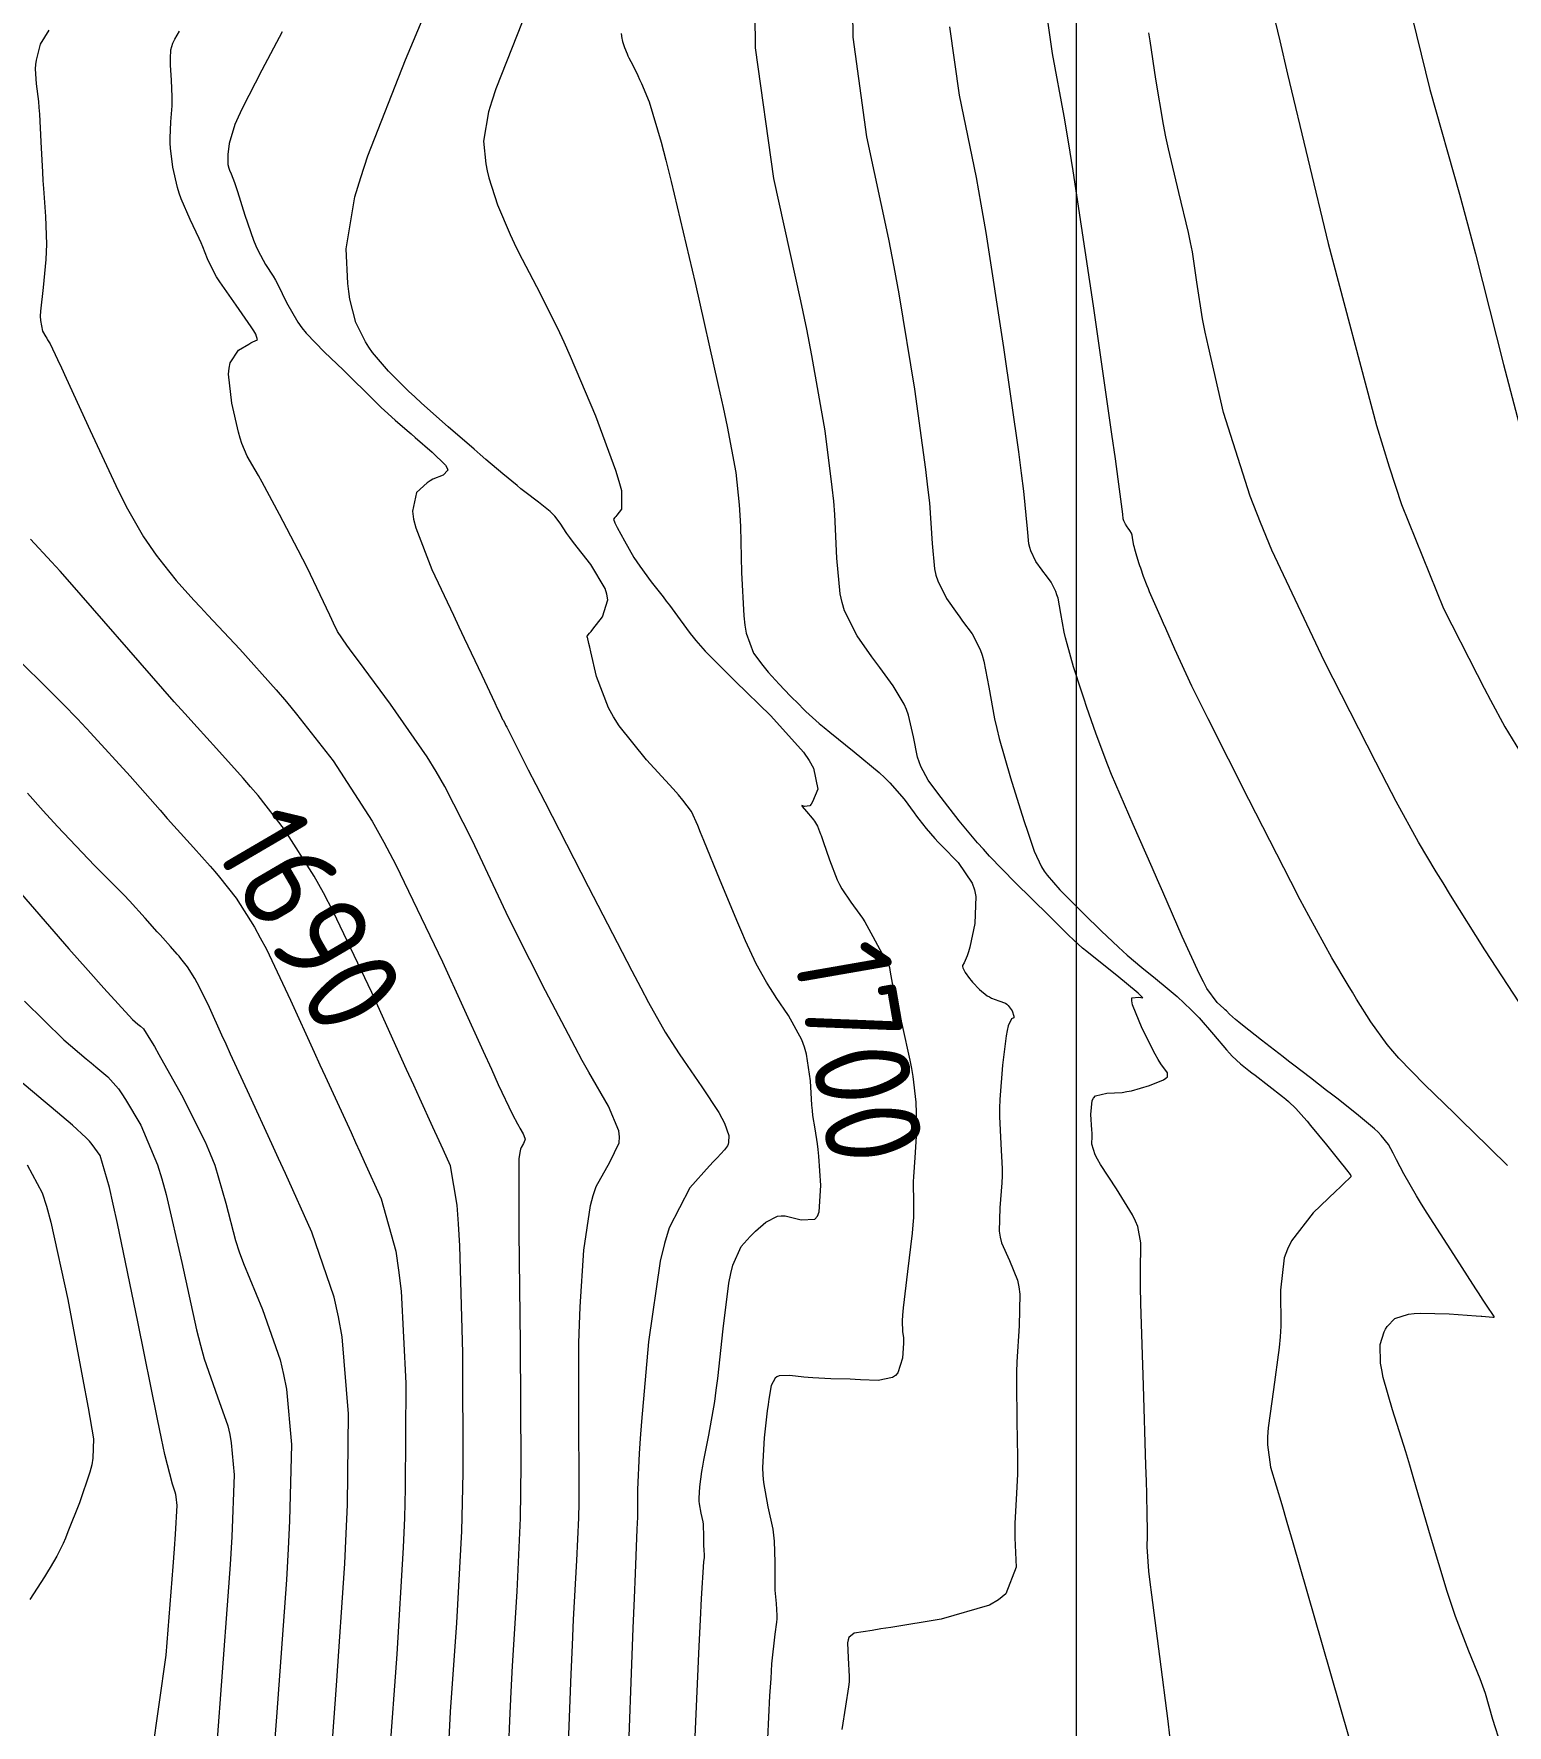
# Model space of a CAD drawing. Header units: millimetres. Extents: x 837475 to 838477, y 1189012 to 1191015.
# Drawn here: x 837635.2 to 837693.6, y 1189911.8 to 1189978.8 of the extents above; entities that cross this region are included whole.
import ezdxf

# ---------------------------------------------------------------- set-up
doc = ezdxf.new("R2010")
doc.units = ezdxf.units.MM
doc.header["$LTSCALE"] = 0.3
doc.layers.add('COORD', color=253, linetype='Continuous', lineweight=20)
doc.layers.add('COTAS 10', color=7, linetype='Continuous', lineweight=9, true_color=0x6e3e2d)
doc.layers.add('COTAS INT', color=7, linetype='Continuous', lineweight=5, true_color=0x9fa19f)
doc.styles.get("Standard").update_dxf_attribs({"font": 'isocp2.shx', "bigfont": '@extfont2.shx'})

msp = doc.modelspace()

# ---------------------------------------------------------------- linework, layer by layer
at = {"layer": 'COORD'}
msp.add_line((837676.514, 1189013.872), (837676.514, 1191013.872), dxfattribs=at)
at = {"layer": 'COTAS 10'}
for points in [[(837655.204, 1189980.939), (837654.341, 1189978.746), (837653.502, 1189976.608), (837653.343, 1189976.127), (837653.215, 1189975.695), (837653.016, 1189974.534), (837653.105, 1189973.634), (837653.159, 1189973.365), (837653.226, 1189973.088), (837653.571, 1189972.016), (837654.067, 1189970.834), (837654.228, 1189970.487), (837654.4, 1189970.131), (837655.11, 1189968.773), (837655.942, 1189967.127), (837656.192, 1189966.588), (837656.45, 1189966.014), (837657.45, 1189963.644), (837658.25, 1189961.493), (837658.382, 1189961.057), (837658.475, 1189960.691), (837658.488, 1189959.947), (837658.292, 1189959.709), (837658.253, 1189959.663), (837658.221, 1189959.624), (837658.162, 1189959.555), (837658.22, 1189959.414), (837658.261, 1189959.33), (837658.314, 1189959.226), (837658.596, 1189958.691), (837658.975, 1189958.04), (837659.089, 1189957.864), (837659.207, 1189957.689), (837659.664, 1189957.071), (837660.132, 1189956.47), (837660.257, 1189956.305), (837660.38, 1189956.142), (837660.806, 1189955.559), (837661.21, 1189955.018), (837661.319, 1189954.882), (837661.426, 1189954.751), (837661.803, 1189954.327), (837662.424, 1189953.698), (837662.686, 1189953.438), (837662.986, 1189953.14), (837664.395, 1189951.756), (837665.693, 1189950.32), (837665.923, 1189949.99), (837666.097, 1189949.689), (837666.26, 1189948.847), (837666.057, 1189948.346), (837666.001, 1189948.26), (837665.944, 1189948.198), (837665.738, 1189948.164), (837665.624, 1189948.203), (837665.625, 1189948.187), (837665.64, 1189948.16), (837665.812, 1189947.962), (837666.04, 1189947.707), (837666.09, 1189947.642), (837666.135, 1189947.581), (837666.251, 1189947.383), (837666.373, 1189947.068), (837666.394, 1189947.011), (837666.421, 1189946.934), (837666.476, 1189946.779), (837666.727, 1189946.048), (837667.034, 1189945.265), (837667.125, 1189945.077), (837667.218, 1189944.901), (837667.573, 1189944.371), (837667.933, 1189943.891), (837668.029, 1189943.747), (837668.123, 1189943.597), (837668.45, 1189943.018), (837668.725, 1189942.496), (837668.786, 1189942.383), (837668.842, 1189942.284), (837668.991, 1189942.038), (837669.08, 1189941.877), (837669.097, 1189941.831), (837669.112, 1189941.784), (837669.138, 1189941.607), (837669.215, 1189941.17), (837669.261, 1189940.96), (837669.318, 1189940.71), (837669.611, 1189939.483), (837669.914, 1189938.117), (837669.977, 1189937.78), (837670.03, 1189937.46), (837670.146, 1189936.452), (837670.173, 1189935.571), (837670.172, 1189935.331), (837670.166, 1189935.093), (837670.109, 1189934.249), (837670.051, 1189933.488), (837670.044, 1189933.303), (837670.04, 1189933.129), (837670.061, 1189932.592), (837670.053, 1189931.871), (837670.031, 1189931.581), (837670.001, 1189931.252), (837669.824, 1189929.737), (837669.652, 1189928.293), (837669.625, 1189928.009), (837669.607, 1189927.775), (837669.617, 1189927.348), (837669.659, 1189927.126), (837669.662, 1189927.022), (837669.66, 1189926.899), (837669.621, 1189926.3), (837669.434, 1189925.727), (837669.339, 1189925.62), (837669.225, 1189925.536), (837668.659, 1189925.42), (837667.953, 1189925.449), (837667.751, 1189925.456), (837667.546, 1189925.463), (837666.785, 1189925.487), (837666.061, 1189925.52), (837665.88, 1189925.533), (837665.706, 1189925.547), (837665.15, 1189925.613), (837664.731, 1189925.6), (837664.645, 1189925.564), (837664.571, 1189925.515), (837664.409, 1189925.223), (837664.318, 1189924.672), (837664.29, 1189924.459), (837664.259, 1189924.221), (837664.135, 1189923.142), (837664.076, 1189921.962), (837664.086, 1189921.66), (837664.108, 1189921.368), (837664.283, 1189920.404), (837664.478, 1189919.524), (837664.513, 1189919.286), (837664.54, 1189919.05), (837664.566, 1189918.216), (837664.556, 1189917.465), (837664.56, 1189917.282), (837664.566, 1189917.109), (837664.611, 1189916.572), (837664.641, 1189916.102), (837664.637, 1189915.972), (837664.628, 1189915.841), (837664.555, 1189915.369), (837664.434, 1189914.185), (837664.395, 1189913.607), (837664.355, 1189912.919), (837664.19, 1189909.531)], [(837693.601, 1189933.937), (837692.215, 1189935.3), (837691.854, 1189935.654), (837691.502, 1189935.997), (837690.31, 1189937.151), (837689.297, 1189938.192), (837689.058, 1189938.464), (837688.836, 1189938.729), (837688.184, 1189939.627), (837687.621, 1189940.536), (837687.456, 1189940.807), (837687.286, 1189941.088), (837686.641, 1189942.173), (837685.727, 1189943.829), (837685.388, 1189944.47), (837685.012, 1189945.188), (837683.345, 1189948.441), (837681.734, 1189951.646), (837681.393, 1189952.334), (837681.097, 1189952.937), (837680.411, 1189954.396), (837680.054, 1189955.219), (837679.966, 1189955.42), (837679.883, 1189955.609), (837679.624, 1189956.197), (837679.417, 1189956.676), (837679.367, 1189956.796), (837679.32, 1189956.911), (837679.179, 1189957.283), (837679.065, 1189957.613), (837679.036, 1189957.701), (837679.007, 1189957.788), (837678.91, 1189958.09), (837678.831, 1189958.367), (837678.814, 1189958.438), (837678.798, 1189958.506), (837678.758, 1189958.731), (837678.722, 1189958.915), (837678.71, 1189958.958), (837678.697, 1189958.997), (837678.639, 1189959.107), (837678.572, 1189959.199), (837678.532, 1189959.253), (837678.457, 1189959.358), (837678.395, 1189959.484), (837678.383, 1189959.525), (837678.373, 1189959.569), (837678.356, 1189959.748), (837678.176, 1189961.135), (837678.063, 1189961.94), (837677.922, 1189962.927), (837677.187, 1189968.01), (837676.382, 1189973.36), (837676.197, 1189974.515), (837676.03, 1189975.528), (837675.563, 1189978.01), (837675.357, 1189979.494)], [(837651.648, 1189911.214), (837651.709, 1189912.279), (837651.951, 1189915.809), (837652.146, 1189919.448), (837652.177, 1189920.582), (837652.199, 1189921.77), (837652.192, 1189926.517), (837652.074, 1189930.757), (837652.025, 1189931.626), (837651.968, 1189932.363), (837651.704, 1189933.919), (837651.407, 1189934.578), (837651.329, 1189934.748), (837651.255, 1189934.912), (837651.002, 1189935.462), (837650.487, 1189936.592), (837650.246, 1189937.122), (837649.963, 1189937.748), (837648.584, 1189940.792), (837647.047, 1189944.01), (837646.663, 1189944.745), (837646.297, 1189945.411), (837645.126, 1189947.254), (837644.072, 1189948.598), (837643.78, 1189948.951), (837643.488, 1189949.296), (837642.432, 1189950.47), (837641.662, 1189951.311), (837641.172, 1189951.846), (837640.751, 1189952.318), (837640.299, 1189952.828), (837636.616, 1189957.052), (837636.228, 1189957.489), (837635.888, 1189957.868), (837635.05, 1189958.761)], [(837639.881, 1189910.626), (837640.434, 1189914.532), (837640.706, 1189918.047), (837640.758, 1189918.748), (837640.799, 1189919.332), (837640.861, 1189920.46), (837640.83, 1189920.811), (837640.812, 1189920.904), (837640.79, 1189920.996), (837640.678, 1189921.314), (837640.383, 1189922.488), (837640.247, 1189923.119), (837640.086, 1189923.883), (837639.306, 1189927.747), (837638.507, 1189931.634), (837638.335, 1189932.412), (837638.183, 1189933.062), (837637.809, 1189934.331), (837637.498, 1189934.776), (837637.385, 1189934.906), (837637.261, 1189935.038), (837636.718, 1189935.539), (837635.872, 1189936.248), (837635.557, 1189936.511), (837635.208, 1189936.804), (837633.656, 1189938.101)]]:
    msp.add_lwpolyline(points, dxfattribs=at)
at = {"layer": 'COTAS INT'}
for points in [[(837661.32, 1189909.513), (837661.562, 1189914.891), (837661.611, 1189915.933), (837661.653, 1189916.781), (837661.743, 1189918.228), (837661.771, 1189918.408), (837661.775, 1189918.458), (837661.776, 1189918.508), (837661.765, 1189918.688), (837661.748, 1189918.893), (837661.745, 1189918.96), (837661.744, 1189919.03), (837661.748, 1189919.317), (837661.737, 1189919.636), (837661.727, 1189919.727), (837661.714, 1189919.818), (837661.639, 1189920.155), (837661.572, 1189920.524), (837661.564, 1189920.635), (837661.56, 1189920.751), (837661.583, 1189921.202), (837661.67, 1189921.808), (837661.707, 1189922.021), (837661.749, 1189922.253), (837661.948, 1189923.255), (837662.177, 1189924.587), (837662.238, 1189925.028), (837662.299, 1189925.499), (837662.509, 1189927.46), (837662.743, 1189929.278), (837662.818, 1189929.659), (837662.897, 1189929.987), (837663.221, 1189930.732), (837663.586, 1189931.123), (837663.691, 1189931.228), (837663.798, 1189931.332), (837664.197, 1189931.697), (837664.663, 1189931.926), (837664.812, 1189931.945), (837664.97, 1189931.944), (837665.609, 1189931.779), (837666.148, 1189931.81), (837666.152, 1189931.81), (837666.249, 1189931.933), (837666.322, 1189932.105), (837666.39, 1189933.141), (837666.303, 1189934.311), (837666.279, 1189934.569), (837666.253, 1189934.798), (837666.158, 1189935.386), (837666.071, 1189935.921), (837666.051, 1189936.117), (837666.032, 1189936.334), (837665.98, 1189937.29), (837665.82, 1189938.351), (837665.733, 1189938.634), (837665.628, 1189938.913), (837665.097, 1189939.881), (837664.618, 1189940.6), (837664.506, 1189940.766), (837664.364, 1189940.992), (837664.23, 1189941.21), (837663.826, 1189941.93), (837663.397, 1189942.842), (837663.248, 1189943.181), (837663.087, 1189943.557), (837662.395, 1189945.23), (837661.749, 1189946.816), (837661.616, 1189947.138), (837661.503, 1189947.409), (837661.259, 1189947.966), (837660.917, 1189948.419), (837660.742, 1189948.624), (837660.531, 1189948.864), (837659.479, 1189950.018), (837658.394, 1189951.365), (837658.164, 1189951.726), (837657.963, 1189952.081), (837657.488, 1189953.322), (837657.264, 1189954.295), (837657.221, 1189954.481), (837657.186, 1189954.631), (837657.129, 1189954.872), (837657.126, 1189954.88), (837657.125, 1189954.882), (837657.123, 1189954.884), (837657.119, 1189954.893), (837657.117, 1189954.902), (837657.117, 1189954.907), (837657.121, 1189954.913), (837657.216, 1189955.035), (837657.275, 1189955.109), (837657.347, 1189955.201), (837657.722, 1189955.679), (837657.935, 1189956.359), (837657.905, 1189956.578), (837657.836, 1189956.809), (837657.267, 1189957.756), (837656.581, 1189958.635), (837656.439, 1189958.825), (837656.317, 1189958.99), (837656.049, 1189959.393), (837655.836, 1189959.672), (837655.749, 1189959.76), (837655.65, 1189959.852), (837655.189, 1189960.225), (837654.645, 1189960.642), (837654.493, 1189960.762), (837654.34, 1189960.885), (837653.782, 1189961.348), (837653.107, 1189961.926), (837652.881, 1189962.121), (837652.636, 1189962.331), (837651.609, 1189963.218), (837650.552, 1189964.156), (837650.289, 1189964.398), (837650.039, 1189964.633), (837649.241, 1189965.417), (837648.609, 1189966.16), (837648.463, 1189966.368), (837648.33, 1189966.578), (837647.952, 1189967.348), (837647.713, 1189968.268), (837647.666, 1189968.573), (837647.628, 1189968.9), (837647.56, 1189970.264), (837647.915, 1189972.331), (837648.142, 1189973.101), (837648.426, 1189973.958), (837649.919, 1189977.766), (837651.422, 1189981.353)], [(837689.652, 1189980.156), (837690.521, 1189976.59), (837691.704, 1189972.436), (837692.023, 1189971.26), (837692.338, 1189970.073), (837693.445, 1189965.69), (837694.461, 1189961.818)], [(837680.218, 1189911.332), (837680.157, 1189911.919), (837679.828, 1189914.482), (837679.499, 1189916.921), (837679.437, 1189917.428), (837679.389, 1189917.863), (837679.322, 1189918.827), (837679.334, 1189919.259), (837679.335, 1189919.359), (837679.335, 1189919.449), (837679.328, 1189919.703), (837679.32, 1189919.88), (837679.319, 1189919.923), (837679.319, 1189919.962), (837679.324, 1189920.08), (837679.306, 1189920.928), (837679.291, 1189921.428), (837679.272, 1189922.042), (837679.169, 1189925.217), (837679.074, 1189928.472), (837679.06, 1189929.137), (837679.051, 1189929.699), (837679.063, 1189930.878), (837678.945, 1189931.516), (837678.854, 1189931.737), (837678.738, 1189931.978), (837678.108, 1189933.008), (837677.475, 1189933.984), (837677.357, 1189934.189), (837677.264, 1189934.367), (837677.132, 1189934.777), (837677.143, 1189935.096), (837677.139, 1189935.217), (837677.132, 1189935.351), (837677.082, 1189935.955), (837677.139, 1189936.509), (837677.199, 1189936.612), (837677.278, 1189936.694), (837677.724, 1189936.808), (837678.331, 1189936.837), (837678.511, 1189936.865), (837678.696, 1189936.901), (837679.409, 1189937.103), (837679.974, 1189937.337), (837680.065, 1189937.393), (837680.129, 1189937.447), (837680.126, 1189937.61), (837679.86, 1189937.965), (837679.758, 1189938.139), (837679.643, 1189938.346), (837679.126, 1189939.369), (837678.74, 1189940.312), (837678.709, 1189940.469), (837678.71, 1189940.581), (837678.986, 1189940.61), (837679.149, 1189940.58), (837679.079, 1189940.655), (837678.96, 1189940.766), (837678.113, 1189941.465), (837677.136, 1189942.25), (837676.935, 1189942.414), (837676.763, 1189942.556), (837676.394, 1189942.877), (837676.204, 1189943.064), (837676.145, 1189943.122), (837676.084, 1189943.182), (837675.843, 1189943.421), (837675.418, 1189943.842), (837674.094, 1189945.154), (837673.075, 1189946.2), (837672.826, 1189946.469), (837672.591, 1189946.731), (837671.862, 1189947.602), (837671.287, 1189948.345), (837671.149, 1189948.526), (837671.02, 1189948.695), (837670.633, 1189949.216), (837670.346, 1189949.752), (837670.281, 1189949.931), (837670.222, 1189950.124), (837670.062, 1189950.931), (837669.864, 1189951.785), (837669.783, 1189952.008), (837669.689, 1189952.224), (837669.253, 1189952.952), (837668.721, 1189953.673), (837668.567, 1189953.885), (837668.41, 1189954.102), (837667.819, 1189954.928), (837667.326, 1189955.925), (837667.231, 1189956.249), (837667.153, 1189956.594), (837667.021, 1189958.013), (837666.94, 1189959.733), (837666.895, 1189960.267), (837666.839, 1189960.826), (837666.556, 1189963.055), (837666.031, 1189966.044), (837665.824, 1189967.083), (837665.589, 1189968.213), (837664.517, 1189973.055), (837663.796, 1189978.234), (837663.783, 1189979.575)], [(837667.64, 1189979.676), (837667.65, 1189978.654), (837668.199, 1189974.707), (837669.069, 1189970.651), (837669.282, 1189969.56), (837669.481, 1189968.483), (837670.099, 1189964.707), (837670.534, 1189961.526), (837670.617, 1189960.825), (837670.685, 1189960.2), (837670.799, 1189958.592), (837670.893, 1189957.585), (837670.948, 1189957.341), (837671.016, 1189957.111), (837671.365, 1189956.405), (837671.784, 1189955.819), (837671.895, 1189955.665), (837672.004, 1189955.515), (837672.382, 1189955.004), (837672.705, 1189954.384), (837672.78, 1189954.165), (837672.849, 1189953.926), (837673.046, 1189952.894), (837673.272, 1189951.636), (837673.359, 1189951.255), (837673.457, 1189950.859), (837673.899, 1189949.308), (837674.354, 1189947.862), (837674.46, 1189947.531), (837674.558, 1189947.231), (837674.839, 1189946.398), (837675.132, 1189945.776), (837675.237, 1189945.609), (837675.352, 1189945.443), (837675.855, 1189944.864), (837676.454, 1189944.271), (837676.63, 1189944.097), (837676.811, 1189943.919), (837677.5, 1189943.241), (837678.184, 1189942.589), (837678.361, 1189942.427), (837678.533, 1189942.274), (837679.11, 1189941.788), (837679.654, 1189941.348), (837679.806, 1189941.223), (837679.959, 1189941.097), (837680.512, 1189940.632), (837681.071, 1189940.113), (837681.227, 1189939.953), (837681.384, 1189939.787), (837681.951, 1189939.127), (837682.462, 1189938.519), (837682.582, 1189938.385), (837682.694, 1189938.267), (837683.018, 1189937.963), (837683.353, 1189937.705), (837683.47, 1189937.614), (837683.598, 1189937.516), (837684.15, 1189937.094), (837684.691, 1189936.668), (837684.813, 1189936.567), (837684.923, 1189936.474), (837685.217, 1189936.201), (837685.534, 1189935.843), (837685.657, 1189935.696), (837685.796, 1189935.529), (837686.427, 1189934.756), (837687.016, 1189934.025), (837687.129, 1189933.884), (837687.221, 1189933.771), (837687.369, 1189933.584), (837687.377, 1189933.569), (837687.379, 1189933.564), (837687.382, 1189933.559), (837687.394, 1189933.536), (837687.397, 1189933.509), (837687.394, 1189933.5), (837687.39, 1189933.491), (837687.362, 1189933.456), (837687.116, 1189933.219), (837686.974, 1189933.083), (837686.8, 1189932.916), (837685.906, 1189932.059), (837685.036, 1189930.946), (837684.878, 1189930.618), (837684.755, 1189930.281), (837684.609, 1189928.993), (837684.618, 1189927.572), (837684.592, 1189927.152), (837684.555, 1189926.72), (837684.322, 1189925.063), (837684.115, 1189923.536), (837684.095, 1189923.185), (837684.09, 1189922.866), (837684.209, 1189921.977), (837684.654, 1189920.498), (837684.856, 1189919.807), (837685.092, 1189918.995), (837686.229, 1189915.048), (837687.322, 1189911.23)], [(837684.321, 1189979.609), (837684.575, 1189978.514), (837684.888, 1189977.188), (837686.501, 1189970.481), (837688.414, 1189963.269), (837688.915, 1189961.625), (837689.403, 1189960.133), (837691.065, 1189956.018), (837692.4, 1189953.402), (837692.683, 1189952.855), (837692.928, 1189952.384), (837693.5, 1189951.327), (837694.23, 1189950.139)], [(837635.785, 1189978.941), (837635.434, 1189978.383), (837635.274, 1189977.743), (837635.252, 1189977.571), (837635.24, 1189977.402), (837635.276, 1189976.81), (837635.366, 1189976.107), (837635.387, 1189975.867), (837635.407, 1189975.607), (837635.468, 1189974.507), (837635.527, 1189973.305), (837635.545, 1189972.982), (837635.565, 1189972.664), (837635.646, 1189971.547), (837635.684, 1189970.455), (837635.678, 1189970.151), (837635.664, 1189969.847), (837635.55, 1189968.742), (837635.448, 1189967.802), (837635.441, 1189967.601), (837635.443, 1189967.426), (837635.53, 1189967.008), (837635.665, 1189966.778), (837635.699, 1189966.722), (837635.73, 1189966.668), (837635.829, 1189966.499), (837636.126, 1189965.882), (837636.281, 1189965.547), (837636.469, 1189965.139), (837637.414, 1189963.071), (837638.44, 1189960.883), (837638.679, 1189960.4), (837638.899, 1189959.97), (837639.531, 1189958.861), (837640.037, 1189958.131), (837640.178, 1189957.941), (837640.32, 1189957.755), (837640.833, 1189957.127), (837641.531, 1189956.346), (837641.79, 1189956.065), (837642.076, 1189955.755), (837643.345, 1189954.399), (837644.797, 1189952.784), (837645.198, 1189952.31), (837645.6, 1189951.825), (837647.049, 1189949.975), (837648.595, 1189947.584), (837649.058, 1189946.757), (837649.536, 1189945.858), (837651.387, 1189942.016), (837652.997, 1189938.466), (837653.324, 1189937.752), (837653.598, 1189937.154), (837654.158, 1189935.964), (837654.358, 1189935.583), (837654.406, 1189935.495), (837654.45, 1189935.414), (837654.583, 1189935.187), (837654.653, 1189935.021), (837654.657, 1189934.979), (837654.655, 1189934.939), (837654.592, 1189934.808), (837654.501, 1189934.645), (837654.481, 1189934.584), (837654.463, 1189934.517), (837654.416, 1189934.215), (837654.405, 1189932.881), (837654.409, 1189932.162), (837654.416, 1189931.292), (837654.47, 1189926.887), (837654.495, 1189922.097), (837654.484, 1189920.984), (837654.465, 1189919.964), (837654.332, 1189917.049), (837654.145, 1189914.11), (837654.092, 1189913.073), (837654.039, 1189911.941), (837653.841, 1189907.049)], [(837656.276, 1189908.289), (837656.487, 1189913.772), (837656.536, 1189914.933), (837656.582, 1189915.94), (837656.714, 1189918.289), (837656.791, 1189919.979), (837656.801, 1189920.571), (837656.808, 1189921.216), (837656.794, 1189923.993), (837656.796, 1189926.906), (837656.813, 1189927.637), (837656.837, 1189928.335), (837656.983, 1189930.582), (837657.259, 1189932.354), (837657.364, 1189932.752), (837657.483, 1189933.11), (837658.017, 1189934.069), (837658.385, 1189934.835), (837658.398, 1189935.071), (837658.374, 1189935.318), (837657.966, 1189936.295), (837657.182, 1189937.631), (837656.921, 1189938.104), (837656.64, 1189938.622), (837655.464, 1189940.862), (837654.228, 1189943.318), (837653.908, 1189943.971), (837653.599, 1189944.612), (837652.564, 1189946.832), (837651.478, 1189948.964), (837651.136, 1189949.549), (837650.776, 1189950.134), (837649.326, 1189952.227), (837648.05, 1189953.935), (837647.8, 1189954.275), (837647.594, 1189954.558), (837647.223, 1189955.102), (837647.069, 1189955.429), (837647.001, 1189955.575), (837646.921, 1189955.745), (837646.54, 1189956.56), (837646.016, 1189957.639), (837645.847, 1189957.975), (837645.667, 1189958.328), (837644.928, 1189959.738), (837644.24, 1189961.015), (837644.091, 1189961.284), (837643.961, 1189961.516), (837643.644, 1189962.048), (837643.43, 1189962.548), (837643.365, 1189962.76), (837643.298, 1189963.004), (837643.035, 1189964.151), (837642.905, 1189965.299), (837642.922, 1189965.543), (837642.962, 1189965.755), (837643.296, 1189966.256), (837643.706, 1189966.496), (837643.793, 1189966.544), (837643.869, 1189966.583), (837644.048, 1189966.657), (837643.982, 1189966.881), (837643.904, 1189967.014), (837643.799, 1189967.179), (837643.202, 1189968.031), (837642.561, 1189968.956), (837642.428, 1189969.165), (837642.314, 1189969.354), (837642.066, 1189969.871), (837641.888, 1189970.344), (837641.819, 1189970.506), (837641.741, 1189970.681), (837641.386, 1189971.425), (837641.029, 1189972.249), (837640.95, 1189972.475), (837640.879, 1189972.699), (837640.693, 1189973.501), (837640.601, 1189974.261), (837640.59, 1189974.459), (837640.585, 1189974.651), (837640.617, 1189975.302), (837640.664, 1189975.93), (837640.668, 1189976.108), (837640.669, 1189976.288), (837640.64, 1189976.954), (837640.604, 1189977.549), (837640.601, 1189977.685), (837640.6, 1189977.809), (837640.621, 1189978.151), (837640.697, 1189978.423), (837640.732, 1189978.502), (837640.772, 1189978.584), (837640.965, 1189978.895)], [(837645.033, 1189978.874), (837644.222, 1189977.352), (837643.44, 1189975.828), (837643.286, 1189975.494), (837643.158, 1189975.197), (837642.924, 1189974.444), (837642.881, 1189974.009), (837642.875, 1189973.914), (837642.872, 1189973.829), (837642.879, 1189973.615), (837642.913, 1189973.47), (837642.925, 1189973.43), (837642.94, 1189973.389), (837643.004, 1189973.241), (837643.134, 1189972.898), (837643.189, 1189972.735), (837643.253, 1189972.542), (837643.555, 1189971.601), (837643.898, 1189970.613), (837643.988, 1189970.39), (837644.076, 1189970.19), (837644.375, 1189969.653), (837644.676, 1189969.182), (837644.764, 1189969.024), (837644.855, 1189968.855), (837645.203, 1189968.142), (837645.653, 1189967.358), (837645.809, 1189967.144), (837645.978, 1189966.931), (837646.701, 1189966.172), (837647.448, 1189965.469), (837647.632, 1189965.292), (837647.807, 1189965.122), (837648.359, 1189964.571), (837648.832, 1189964.098), (837648.957, 1189963.977), (837649.081, 1189963.86), (837649.507, 1189963.475), (837649.984, 1189963.065), (837650.139, 1189962.932), (837650.304, 1189962.791), (837650.982, 1189962.213), (837651.5, 1189961.689), (837651.564, 1189961.582), (837651.594, 1189961.491), (837651.415, 1189961.3), (837651.007, 1189961.144), (837650.893, 1189961.075), (837650.778, 1189960.995), (837650.358, 1189960.613), (837650.193, 1189959.868), (837650.24, 1189959.56), (837650.326, 1189959.207), (837650.969, 1189957.565), (837651.822, 1189955.747), (837652.039, 1189955.283), (837652.25, 1189954.836), (837652.943, 1189953.366), (837653.46, 1189952.272), (837653.559, 1189952.062), (837653.639, 1189951.893), (837653.767, 1189951.617), (837653.772, 1189951.605), (837653.774, 1189951.601), (837653.776, 1189951.598), (837653.787, 1189951.584), (837653.852, 1189951.465), (837653.888, 1189951.394), (837653.932, 1189951.307), (837654.158, 1189950.858), (837654.788, 1189949.622), (837655.087, 1189949.039), (837655.44, 1189948.351), (837657.163, 1189944.997), (837658.892, 1189941.656), (837659.248, 1189940.976), (837659.552, 1189940.402), (837660.207, 1189939.217), (837660.619, 1189938.587), (837660.769, 1189938.363), (837660.935, 1189938.119), (837661.664, 1189937.058), (837662.335, 1189936.032), (837662.465, 1189935.809), (837662.569, 1189935.613), (837662.741, 1189935.123), (837662.722, 1189934.843), (837662.706, 1189934.778), (837662.685, 1189934.72), (837662.569, 1189934.555), (837662.269, 1189934.247), (837662.131, 1189934.097), (837661.97, 1189933.919), (837661.191, 1189933.047), (837660.372, 1189931.47), (837660.185, 1189930.849), (837660.016, 1189930.148), (837659.551, 1189926.95), (837659.27, 1189923.789), (837659.218, 1189923.112), (837659.176, 1189922.521), (837659.117, 1189921.1), (837659.121, 1189920.335), (837659.119, 1189920.157), (837659.116, 1189919.994), (837659.095, 1189919.529), (837659.018, 1189917.771), (837658.98, 1189916.793), (837658.935, 1189915.603), (837658.71, 1189909.529)], [(837658.472, 1189978.804), (837658.492, 1189978.607), (837658.504, 1189978.549), (837658.518, 1189978.488), (837658.594, 1189978.254), (837658.702, 1189977.995), (837658.737, 1189977.919), (837658.775, 1189977.841), (837658.93, 1189977.544), (837659.133, 1189977.134), (837659.2, 1189976.985), (837659.272, 1189976.82), (837659.574, 1189976.097), (837660.057, 1189974.496), (837660.244, 1189973.778), (837660.454, 1189972.941), (837661.404, 1189968.926), (837662.319, 1189964.857), (837662.508, 1189963.986), (837662.668, 1189963.226), (837663.012, 1189961.404), (837663.145, 1189960.126), (837663.172, 1189959.71), (837663.195, 1189959.266), (837663.243, 1189957.435), (837663.327, 1189955.724), (837663.373, 1189955.355), (837663.428, 1189955.032), (837663.711, 1189954.245), (837664.079, 1189953.758), (837664.188, 1189953.624), (837664.3, 1189953.491), (837664.732, 1189953.012), (837665.171, 1189952.557), (837665.287, 1189952.438), (837665.401, 1189952.322), (837665.795, 1189951.931), (837666.319, 1189951.46), (837666.515, 1189951.294), (837666.734, 1189951.114), (837667.71, 1189950.333), (837668.695, 1189949.509), (837668.921, 1189949.301), (837669.125, 1189949.102), (837669.69, 1189948.455), (837670.085, 1189947.919), (837670.181, 1189947.789), (837670.272, 1189947.667), (837670.556, 1189947.296), (837670.902, 1189946.895), (837671.033, 1189946.754), (837671.178, 1189946.601), (837671.829, 1189945.943), (837672.385, 1189945.122), (837672.472, 1189944.866), (837672.529, 1189944.598), (837672.49, 1189943.53), (837672.284, 1189942.592), (837672.236, 1189942.406), (837672.191, 1189942.253), (837672.061, 1189941.966), (837672.003, 1189941.861), (837672.004, 1189941.821), (837672.013, 1189941.777), (837672.104, 1189941.582), (837672.277, 1189941.344), (837672.337, 1189941.273), (837672.402, 1189941.2), (837672.678, 1189940.918), (837672.983, 1189940.669), (837673.066, 1189940.617), (837673.148, 1189940.571), (837673.441, 1189940.467), (837673.698, 1189940.37), (837673.758, 1189940.329), (837673.812, 1189940.282), (837673.968, 1189940.064), (837674.04, 1189939.858), (837674.041, 1189939.82), (837674.035, 1189939.789), (837673.946, 1189939.746), (837673.804, 1189939.47), (837673.765, 1189939.293), (837673.725, 1189939.072), (837673.58, 1189937.91), (837673.482, 1189936.553), (837673.472, 1189936.209), (837673.469, 1189935.878), (837673.52, 1189934.798), (837673.573, 1189933.805), (837673.572, 1189933.53), (837673.564, 1189933.254), (837673.478, 1189932.257), (837673.458, 1189931.33), (837673.491, 1189931.099), (837673.541, 1189930.879), (837673.862, 1189930.178), (837674.185, 1189929.398), (837674.235, 1189929.129), (837674.269, 1189928.837), (837674.251, 1189927.589), (837674.159, 1189926.157), (837674.146, 1189925.748), (837674.138, 1189925.335), (837674.155, 1189923.801), (837674.181, 1189922.372), (837674.18, 1189922.025), (837674.174, 1189921.7), (837674.122, 1189920.699), (837674.075, 1189919.764), (837674.073, 1189919.48), (837674.076, 1189919.184), (837674.124, 1189918.023), (837673.716, 1189916.955), (837673.431, 1189916.718), (837673.072, 1189916.506), (837671.153, 1189915.952), (837669.162, 1189915.632), (837668.757, 1189915.568), (837668.415, 1189915.514), (837667.71, 1189915.405), (837667.494, 1189915.23), (837667.461, 1189915.134), (837667.44, 1189915.016), (837667.462, 1189914.421), (837667.507, 1189913.683), (837667.501, 1189913.477), (837667.486, 1189913.269), (837667.366, 1189912.51), (837667.214, 1189911.59)], [(837693.35, 1189910.945), (837693.023, 1189911.984), (837692.728, 1189913.01), (837692.629, 1189913.302), (837692.523, 1189913.597), (837692.078, 1189914.691), (837691.545, 1189916.068), (837691.383, 1189916.542), (837691.215, 1189917.055), (837690.554, 1189919.243), (837689.895, 1189921.5), (837689.729, 1189922.058), (837689.569, 1189922.586), (837689.046, 1189924.248), (837688.681, 1189925.541), (837688.62, 1189925.836), (837688.576, 1189926.104), (837688.563, 1189926.842), (837688.713, 1189927.34), (837688.772, 1189927.456), (837688.839, 1189927.563), (837689.142, 1189927.87), (837689.686, 1189928.048), (837689.903, 1189928.073), (837690.151, 1189928.088), (837691.286, 1189928.056), (837692.359, 1189927.977), (837692.566, 1189927.961), (837692.593, 1189927.96), (837692.735, 1189927.949), (837693.02, 1189927.93), (837693.047, 1189927.929), (837693.059, 1189927.929), (837693.074, 1189927.927), (837693.081, 1189927.929), (837693.081, 1189927.934), (837693.075, 1189927.948), (837693.064, 1189927.965), (837693.061, 1189927.969), (837693.057, 1189927.974), (837693.045, 1189927.988), (837692.795, 1189928.367), (837692.642, 1189928.602), (837692.454, 1189928.892), (837692.354, 1189929.048), (837691.471, 1189930.408), (837690.426, 1189932.044), (837690.199, 1189932.41), (837689.998, 1189932.739), (837689.496, 1189933.611), (837689.203, 1189934.169), (837689.135, 1189934.3), (837689.071, 1189934.421), (837688.886, 1189934.77), (837688.601, 1189935.127), (837688.475, 1189935.253), (837688.328, 1189935.39), (837687.624, 1189935.98), (837686.834, 1189936.604), (837686.631, 1189936.763), (837686.436, 1189936.915), (837685.791, 1189937.413), (837685.13, 1189937.921), (837684.925, 1189938.079), (837684.71, 1189938.245), (837683.854, 1189938.909), (837683.1, 1189939.501), (837682.95, 1189939.622), (837682.825, 1189939.724), (837682.585, 1189939.938), (837682.464, 1189940.064), (837682.414, 1189940.111), (837682.357, 1189940.163), (837682.093, 1189940.394), (837681.691, 1189940.957), (837681.548, 1189941.218), (837681.391, 1189941.525), (837680.708, 1189943.014), (837679.938, 1189944.783), (837679.727, 1189945.266), (837679.516, 1189945.746), (837678.759, 1189947.455), (837678.076, 1189949.034), (837677.912, 1189949.431), (837677.758, 1189949.811), (837677.293, 1189951.038), (837676.917, 1189952.125), (837676.819, 1189952.415), (837676.724, 1189952.702), (837676.404, 1189953.699), (837676.144, 1189954.613), (837676.086, 1189954.846), (837676.035, 1189955.071), (837675.902, 1189955.813), (837675.786, 1189956.421), (837675.745, 1189956.561), (837675.701, 1189956.69), (837675.51, 1189957.056), (837675.288, 1189957.357), (837675.224, 1189957.445), (837675.158, 1189957.536), (837674.911, 1189957.881), (837674.705, 1189958.297), (837674.665, 1189958.433), (837674.633, 1189958.577), (837674.578, 1189959.17), (837674.431, 1189960.668), (837674.34, 1189961.382), (837674.228, 1189962.226), (837673.643, 1189966.358), (837672.932, 1189970.921), (837672.739, 1189972.038), (837672.55, 1189973.09), (837671.881, 1189976.358), (837671.503, 1189979.074)], [(837694.076, 1189940.382), (837692.71, 1189942.486), (837691.352, 1189944.655), (837691.049, 1189945.142), (837690.779, 1189945.58), (837690.071, 1189946.75), (837689.196, 1189948.366), (837688.821, 1189949.084), (837688.389, 1189949.92), (837686.349, 1189953.917), (837684.266, 1189958.328), (837683.807, 1189959.425), (837683.399, 1189960.468), (837682.347, 1189963.784), (837681.747, 1189966.379), (837681.623, 1189966.967), (837681.518, 1189967.499), (837681.289, 1189968.948), (837681.113, 1189970.15), (837681.04, 1189970.526), (837680.958, 1189970.921), (837680.575, 1189972.502), (837680.161, 1189974.227), (837680.059, 1189974.713), (837679.963, 1189975.202), (837679.661, 1189976.999), (837679.436, 1189978.515), (837679.388, 1189978.827)], [(837633.98, 1189954.58), (837636.347, 1189952.222), (837636.912, 1189951.641), (837637.437, 1189951.092), (837639.004, 1189949.371), (837640.187, 1189948.015), (837640.47, 1189947.696), (837640.485, 1189947.68), (837640.732, 1189947.401), (837641.52, 1189946.542), (837642.179, 1189945.808), (837642.362, 1189945.592), (837642.544, 1189945.372), (837643.202, 1189944.532), (837643.934, 1189943.381), (837644.163, 1189942.964), (837644.403, 1189942.506), (837645.363, 1189940.495), (837646.3, 1189938.428), (837646.525, 1189937.934), (837646.735, 1189937.474), (837647.759, 1189935.246), (837647.939, 1189934.852), (837648.109, 1189934.481), (837648.283, 1189934.097), (837648.954, 1189932.611), (837649.531, 1189930.538), (837649.646, 1189929.785), (837649.742, 1189928.954), (837649.926, 1189925.306), (837649.907, 1189921.131), (837649.874, 1189919.969), (837649.829, 1189918.803), (837649.569, 1189914.569), (837649.272, 1189910.448)], [(837646.836, 1189908.617), (837647.188, 1189913.329), (837647.512, 1189918.158), (837647.57, 1189919.356), (837647.615, 1189920.493), (837647.66, 1189924.094), (837647.41, 1189927.15), (837647.267, 1189927.943), (837647.094, 1189928.713), (837646.204, 1189931.302), (837645.159, 1189933.617), (837644.888, 1189934.214), (837644.624, 1189934.792), (837643.737, 1189936.723), (837642.984, 1189938.356), (837642.805, 1189938.746), (837642.638, 1189939.109), (837642.142, 1189940.198), (837641.758, 1189941.001), (837641.663, 1189941.184), (837641.571, 1189941.35), (837641.279, 1189941.81), (837641.016, 1189942.146), (837640.943, 1189942.234), (837640.87, 1189942.32), (837640.607, 1189942.613), (837640.293, 1189942.956), (837640.188, 1189943.074), (837640.075, 1189943.201), (837639.602, 1189943.743), (837638.976, 1189944.43), (837638.767, 1189944.649), (837638.541, 1189944.881), (837637.596, 1189945.823), (837636.119, 1189947.375), (837635.559, 1189947.992), (837634.934, 1189948.689)], [(837632.723, 1189946.951), (837636.578, 1189942.531), (837637.335, 1189941.67), (837637.958, 1189940.965), (837639.09, 1189939.728), (837639.313, 1189939.541), (837639.363, 1189939.499), (837639.408, 1189939.462), (837639.529, 1189939.36), (837639.815, 1189938.912), (837639.964, 1189938.657), (837640.143, 1189938.343), (837641.043, 1189936.736), (837641.979, 1189934.874), (837642.18, 1189934.4), (837642.358, 1189933.945), (837642.791, 1189932.451), (837643.18, 1189930.967), (837643.329, 1189930.518), (837643.495, 1189930.052), (837644.246, 1189928.231), (837644.95, 1189926.236), (837645.087, 1189925.661), (837645.199, 1189925.077), (837645.394, 1189922.883), (837645.323, 1189919.854), (837645.267, 1189918.743), (837645.195, 1189917.514), (837644.806, 1189912.089), (837644.399, 1189906.787)], [(837634.811, 1189940.454), (837636.373, 1189938.914), (837637.26, 1189938.172), (837637.46, 1189938.005), (837637.64, 1189937.855), (837638.123, 1189937.45), (837638.538, 1189936.975), (837638.675, 1189936.781), (837638.821, 1189936.56), (837639.426, 1189935.534), (837640.081, 1189933.968), (837640.258, 1189933.406), (837640.432, 1189932.789), (837641.049, 1189930.099), (837641.633, 1189927.425), (837641.788, 1189926.819), (837641.939, 1189926.27), (837642.462, 1189924.772), (837642.87, 1189923.616), (837642.949, 1189923.283), (837643.014, 1189922.944), (837643.127, 1189921.672), (837643.031, 1189919.216), (837642.963, 1189918.13), (837642.878, 1189916.869), (837642.425, 1189910.849)], [(837634.916, 1189933.962), (837635.513, 1189932.85), (837635.687, 1189932.32), (837635.865, 1189931.692), (837636.538, 1189928.622), (837637.118, 1189925.524), (837637.339, 1189924.328), (837637.554, 1189923.105), (837637.529, 1189922.34), (837637.478, 1189922.076), (837637.409, 1189921.79), (837636.999, 1189920.572), (837636.537, 1189919.417), (837636.434, 1189919.171), (837636.342, 1189918.957), (837636.102, 1189918.45), (837635.835, 1189918.006), (837635.726, 1189917.832), (837635.603, 1189917.635), (837635.032, 1189916.738)]]:
    msp.add_lwpolyline(points, dxfattribs=at)

# ---------------------------------------------------------------- texts
at = {"layer": 'COTAS 10', "char_height": 3.8, "attachment_point": 7}
for s, insert, rotation in [('1690', (837642.198, 1189946.632), 300.33295), ('1700', (837665.265, 1189942.41), 279.8838)]:
    msp.add_mtext(s, dxfattribs=dict(at, insert=insert, rotation=rotation))

doc.saveas('drawing.dxf')
